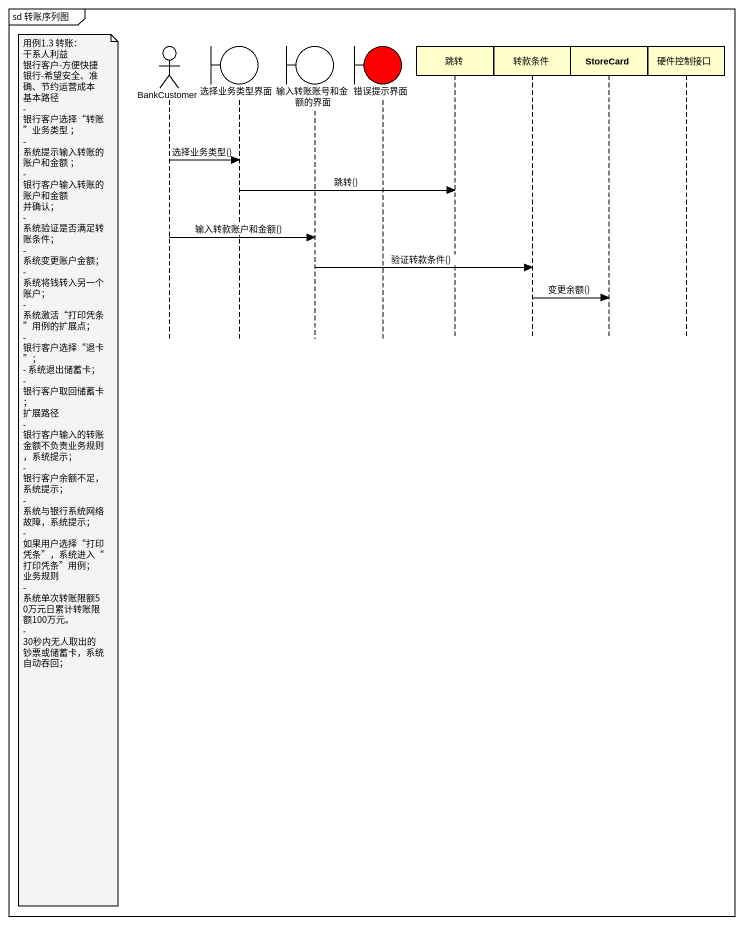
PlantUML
@startuml
mainframe sd 转账序列图
hide footbox
actor BankCustomer
boundary 选择业务类型界面
boundary 输入转账账号和金额的界面
boundary 错误提示界面 #FF0000
participant 跳转
participant 转款条件
participant StoreCard
participant 硬件控制接口

BankCustomer -> 选择业务类型界面 : 选择业务类型()
选择业务类型界面 -> 跳转 : 跳转()
BankCustomer -> 输入转账账号和金额的界面 : 输入转款账户和金额()
输入转账账号和金额的界面 -> 转款条件 : 验证转款条件()
转款条件 -> StoreCard : 变更余额()
note left of BankCustomer
  用例1.3 转账：
  干系人利益
  银行客户-方便快捷
  银行-希望安全、准确、节约运营成本
  基本路径
  - 银行客户选择“转账”业务类型 ；
  - 系统提示输入转账的账户和金额 ；
  - 银行客户输入转账的账户和金额 并确认；
  - 系统验证是否满足转账条件；
  - 系统变更账户金额；
  - 系统将钱转入另一个账户；
  - 系统激活“打印凭条”用例的扩展点；
  - 银行客户选择“退卡”；
  - 系统退出储蓄卡；
  - 银行客户取回储蓄卡；
  扩展路径
  - 银行客户输入的转账金额不负责业务规则，系统提示；
  - 银行客户余额不足，系统提示；
  - 系统与银行系统网络故障，系统提示；
  - 如果用户选择“打印凭条”，系统进入“打印凭条”用例；
  业务规则
  - 系统单次转账限额50万元日累计转账限额100万元。
  - 30秒内无人取出的钞票或储蓄卡，系统自动吞回；
end note
@enduml
